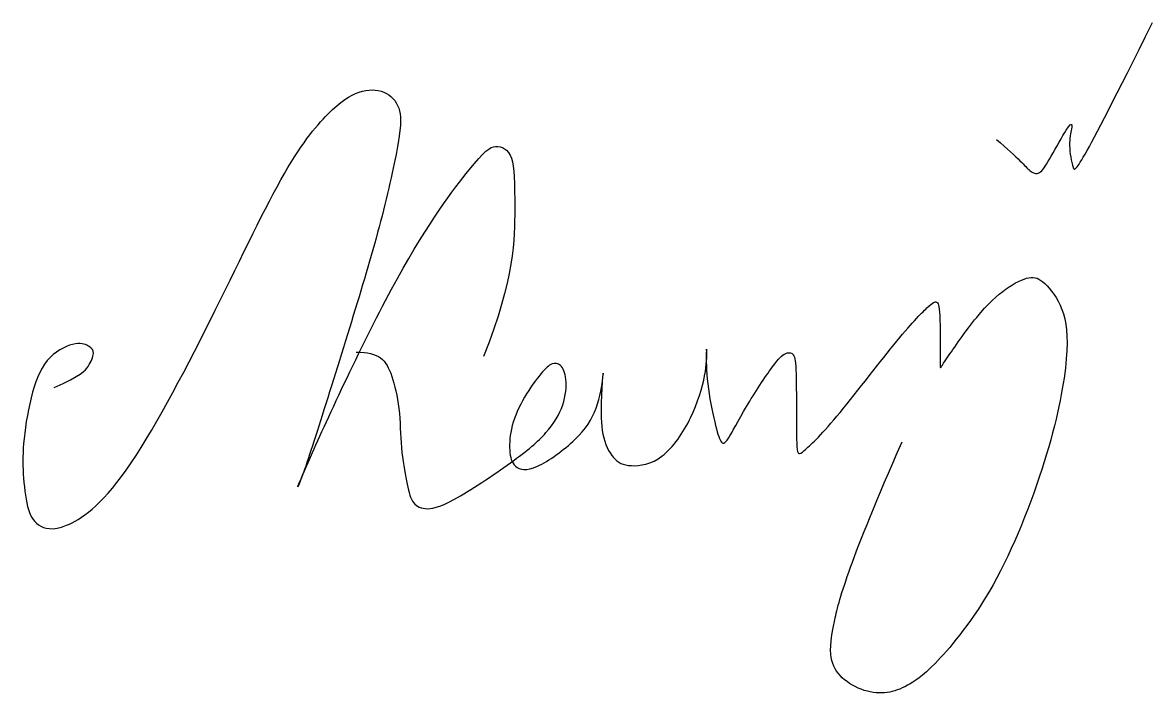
# Model space of a CAD drawing. Header units: inches. Extents: x 12.98 to 17.88, y 8.61 to 11.52.
import ezdxf

# ---------------------------------------------------------------- set-up
doc = ezdxf.new("R2010")
doc.units = ezdxf.units.IN
doc.header["$MEASUREMENT"] = 0
doc.layers.add('Sign', color=5, linetype='Continuous')

msp = doc.modelspace()

# ---------------------------------------------------------------- linework, layer by layer
at = {"layer": 'Sign'}
for points in [[(17.199, 11.0104), (17.2982, 10.9275), (17.3492, 10.8598), (17.3914, 10.8598), (17.4284, 10.9239), (17.5137, 11.0769), (17.5269, 11.0769), (17.5269, 11.0672), (17.5102, 10.99), (17.5304, 10.8757), (17.5479, 10.8571), (17.8751, 11.5171)], [(13.1141, 9.9353), (13.2325, 9.9894), (13.2658, 10.0262), (13.2933, 10.0897), (13.27, 10.113), (13.2213, 10.1384), (13.0858, 10.0833), (13.0159, 9.9267), (12.9778, 9.7003), (12.9778, 9.5648), (12.9961, 9.4066), (13.0359, 9.3337), (13.1433, 9.3046), (13.4029, 9.4806), (13.8066, 10.2435), (14.1155, 10.905), (14.313, 11.148), (14.4383, 11.2286), (14.5508, 11.2286), (14.6196, 11.1523), (14.6196, 11.042), (14.5358, 10.658), (14.4161, 10.2613), (14.2681, 9.7864), (14.1694, 9.4837), (14.1524, 9.4837), (14.6263, 10.5058), (14.9573, 10.9424), (15.0255, 10.9969), (15.1108, 10.9548), (15.1108, 10.7627), (15.1108, 10.4083), (14.9763, 10.071)], [(14.4236, 10.0895), (14.4731, 10.0895), (14.5386, 10.0727), (14.5789, 9.9955), (14.615, 9.8504), (14.615, 9.6701), (14.6444, 9.5209), (14.6612, 9.4351), (14.7151, 9.4031), (14.8153, 9.4208), (15.1215, 9.625), (15.2568, 9.7391), (15.3296, 9.8602), (15.3389, 9.981), (15.3118, 10.0402), (15.2733, 10.0448), (15.2309, 10.0077), (15.1499, 9.8972), (15.0915, 9.7671), (15.0853, 9.6589), (15.1034, 9.5856), (15.1902, 9.5669), (15.3918, 9.7148), (15.4736, 9.8398), (15.4982, 10.0047), (15.4924, 10.0047), (15.485, 9.8823), (15.485, 9.7245), (15.5361, 9.6213), (15.6026, 9.588), (15.7536, 9.611), (15.8853, 9.8036), (15.9439, 10.0027), (15.9439, 10.1077), (15.941, 10.1077), (15.941, 9.959), (15.9807, 9.7682), (16.004, 9.6902), (16.0286, 9.6902), (16.1053, 9.8448), (16.2435, 10.0527), (16.2846, 10.0882), (16.3157, 10.0882), (16.3318, 10.0554), (16.3318, 9.8601), (16.3318, 9.6427), (16.3465, 9.6427), (16.4786, 9.7651), (16.7831, 10.1644), (16.9153, 10.302), (16.9411, 10.3121), (16.9557, 10.2854), (16.9557, 10.0272), (16.9557, 10.0191), (16.9603, 10.0271), (17.1191, 10.2597), (17.2442, 10.3736), (17.3485, 10.4237), (17.4028, 10.4014), (17.4946, 10.2861), (17.5182, 10.0984), (17.4431, 9.6785), (17.2082, 9.0667), (16.9289, 8.7206), (16.8201, 8.6453), (16.7392, 8.6105), (16.6416, 8.6105), (16.5314, 8.6662), (16.477, 8.7443), (16.477, 8.8725), (16.5621, 9.1824), (16.7903, 9.7011)]]:
    msp.add_open_spline(points, degree=3, dxfattribs=at)

doc.saveas('drawing.dxf')
